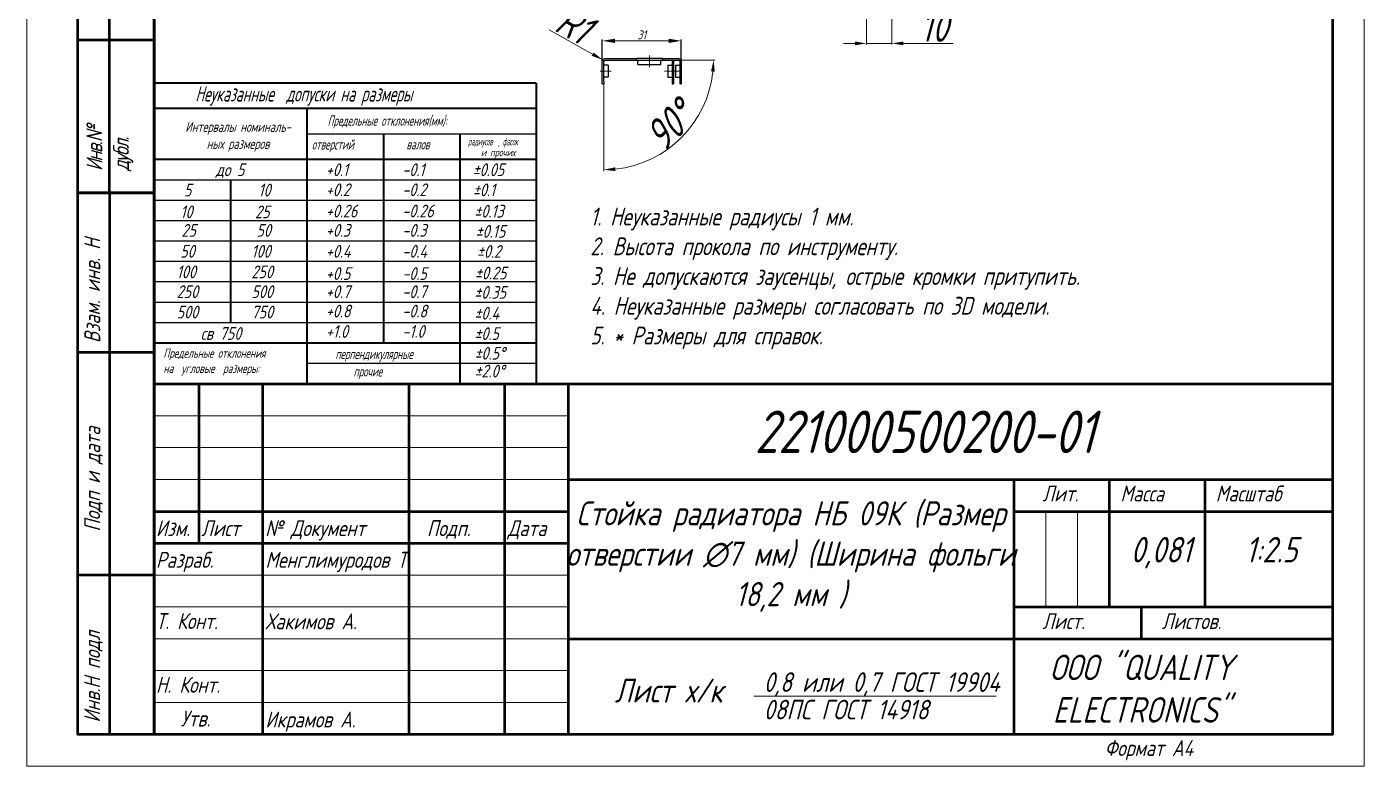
# Model space of a CAD drawing. Header units: millimetres. Extents: x 937859 to 970574, y 987894 to 996517.
# Drawn here: x 960145 to 960670, y 989070 to 989360 of the extents above; entities that cross this region are included whole.
import ezdxf

# ---------------------------------------------------------------- set-up
doc = ezdxf.new("R2010")
doc.units = ezdxf.units.MM
doc.header["$LTSCALE"] = 0.5
doc.linetypes.add('CENTER', pattern=[0.6, 0.375, -0.075, 0.075, -0.075])
doc.layers.add('DIM', color=4, linetype='Continuous')
doc.layers.add('Системный слой (1)', color=255, linetype='Continuous')
doc.layers.add('MD_Visible', color=7, linetype='Continuous', lineweight=25)
doc.styles.add('A2', font='GOST_A.TTF', dxfattribs={"width": 0.955, "oblique": 15, "height": 12})
doc.styles.add('KTEXTSTYLE', font='GOST_A.TTF', dxfattribs={"width": 0.96, "oblique": 15, "height": 8})
doc.styles.get("Standard").update_dxf_attribs({"font": 'GOST_A.TTF', "oblique": 15})
doc.dimstyles.new('ISO-25', dxfattribs={"dimtxt": 12, "dimasz": 4.5, "dimexe": 0.5, "dimexo": 0.625, "dimtad": 1, "dimtxsty": 'A2', "dimcen": 2.5, "dimadec": 0, "dimazin": 0, "dimtfac": 1, "dimtmove": 0, "dimatfit": 3, "dimfxl": 1, "dimlwd": 9, "dimlwe": 9, "dimarcsym": 0})
doc.dimstyles.new('ГОСТ-2', dxfattribs={"dimtxt": 3.5, "dimasz": 5, "dimexe": 0.5, "dimexo": 0, "dimtad": 1, "dimdec": 0, "dimzin": 0, "dimtxsty": 'Standard', "dimcen": 0.09, "dimadec": 0, "dimazin": 0, "dimtfac": 1, "dimtdec": 0, "dimtofl": 0, "dimtmove": 0, "dimatfit": 3, "dimfxl": 1, "dimtolj": 1, "dimtzin": 0, "dimlwd": 5, "dimarcsym": 0})

# ---------------------------------------------------------------- blocks, each defined once
blk = doc.blocks.new('*D210')
at = {"color": 0, "lineweight": 9, "ltscale": 20, "transparency": 16777216}
for p, q in [((960474.91, 989386.21), (960474.91, 989353.11)), ((960484.91, 989388.18), (960484.91, 989353.11)), ((960470.41, 989353.61), (960465.91, 989353.61)), ((960474.91, 989353.61), (960484.91, 989353.61)), ((960489.41, 989353.61), (960509.03, 989353.61))]:
    blk.add_line(p, q, dxfattribs=at)
at = {"color": 0, "ltscale": 20, "transparency": 16777216}
for points in [[(960470.41, 989354.36), (960470.41, 989352.86), (960474.91, 989353.61)], [(960489.41, 989354.36), (960489.41, 989352.86), (960484.91, 989353.61)]]:
    blk.add_solid(points, dxfattribs=at)
at = {"layer": 'Defpoints', "color": 0, "ltscale": 20, "transparency": 16777216}
for p in [(960484.91, 989388.8), (960474.91, 989386.84), (960484.91, 989353.61)]:
    blk.add_point(p, dxfattribs=at)
at = {"color": 0, "lineweight": 5, "ltscale": 20, "transparency": 16777216, "insert": (960501.47, 989360.24), "char_height": 12, "attachment_point": 5, "style": 'A2'}
blk.add_mtext('10', dxfattribs=at)
blk = doc.blocks.new('*D179')
at = {"color": 0, "lineweight": 9, "ltscale": 20, "transparency": 16777216}
for p, q in [((960350.36, 989358.99), (960367.45, 989349.37)), ((960372.25, 989346.68), (960371.38, 989347.17))]:
    blk.add_line(p, q, dxfattribs=at)
at = {"color": 0, "ltscale": 20, "transparency": 16777216}
blk.add_solid([(960367.82, 989350.03), (960367.09, 989348.72), (960371.38, 989347.17)], dxfattribs=at)
at = {"layer": 'Defpoints', "color": 0, "ltscale": 20, "transparency": 16777216}
for p in [(960371.38, 989347.17), (960372.25, 989346.68)]:
    blk.add_point(p, dxfattribs=at)
at = {"color": 0, "lineweight": 5, "ltscale": 20, "transparency": 16777216, "insert": (960360.2, 989361.06), "char_height": 12, "attachment_point": 5, "rotation": 330.6378, "style": 'A2'}
blk.add_mtext('R1', dxfattribs=at)
blk = doc.blocks.new('*D196')
at = {"color": 0, "lineweight": 9, "ltscale": 20, "transparency": 16777216}
for p, q in [((960384.37, 989347.08), (960415.41, 989347.08)), ((960371.85, 989338.05), (960371.85, 989303.52))]:
    blk.add_line(p, q, dxfattribs=at)
blk.add_arc((960371.85, 989347.08), 43.06, 275.9903, 354.0097, dxfattribs=at)
at = {"color": 0, "ltscale": 20, "transparency": 16777216}
for points in [[(960413.92, 989342.62), (960415.42, 989342.54), (960414.91, 989347.08)], [(960376.38, 989303.5), (960376.3, 989305), (960371.85, 989304.02)]]:
    blk.add_solid(points, dxfattribs=at)
at = {"layer": 'Defpoints', "color": 0, "ltscale": 20, "transparency": 16777216}
for p in [(960372.25, 989347.08), (960383.75, 989347.08), (960371.85, 989346.68), (960371.85, 989338.68), (960393.38, 989309.79)]:
    blk.add_point(p, dxfattribs=at)
at = {"color": 0, "lineweight": 5, "ltscale": 20, "transparency": 16777216, "insert": (960397.61, 989321.32), "char_height": 12, "attachment_point": 5, "rotation": 45, "style": 'A2'}
blk.add_mtext('90°', dxfattribs=at)
blk = doc.blocks.new('*D215')
at = {"color": 0, "lineweight": -2, "transparency": 16777216}
for p, q in [((960371.25, 989346.68), (960371.25, 989355.11)), ((960402.25, 989346.68), (960402.25, 989355.11))]:
    blk.add_line(p, q, dxfattribs=at)
at = {"color": 0, "lineweight": 5, "transparency": 16777216}
blk.add_line((960376.25, 989354.61), (960397.25, 989354.61), dxfattribs=at)
at = {"color": 0, "transparency": 16777216}
for points in [[(960376.25, 989355.44), (960376.25, 989353.77), (960371.25, 989354.61)], [(960397.25, 989355.44), (960397.25, 989353.77), (960402.25, 989354.61)]]:
    blk.add_solid(points, dxfattribs=at)
at = {"layer": 'Defpoints', "color": 0, "transparency": 16777216}
for p in [(960402.25, 989354.61), (960371.25, 989346.68), (960402.25, 989346.68)]:
    blk.add_point(p, dxfattribs=at)
at = {"color": 0, "transparency": 16777216, "insert": (960386.75, 989356.98), "char_height": 3.5, "attachment_point": 5}
blk.add_mtext('\\A1;31', dxfattribs=at)

msp = doc.modelspace()

# ---------------------------------------------------------------- linework, layer by layer
at = {"linetype": 'CENTER', "lineweight": 5}
for p, q in [((960389.747, 989344.313), (960389.747, 989348.964)), ((960374.688, 989342.678), (960370.426, 989342.678)), ((960395.61, 989342.678), (960401.623, 989342.678))]:
    msp.add_line(p, q, dxfattribs=at)
at = {"lineweight": 40}
for p, q in [((960195.328, 989338), (960195.328, 989220)), ((960195.328, 989338), (960195.328, 989220)), ((960195.328, 989338), (960195.328, 989220)), ((960345.328, 989338), (960195.328, 989338)), ((960345.328, 989338), (960345.328, 989220)), ((960345.328, 989328), (960195.328, 989328)), ((960255.328, 989328), (960255.328, 989220)), ((960285.328, 989318), (960285.328, 989236)), ((960315.328, 989318), (960315.328, 989220)), ((960345.328, 989308), (960195.328, 989308)), ((960225.328, 989300), (960225.328, 989244)), ((960345.328, 989236), (960195.328, 989236)), ((960345.328, 989220), (960195.328, 989220)), ((960345.328, 989220), (960195.328, 989220))]:
    msp.add_line(p, q, dxfattribs=at)
for p, q in [((960345.328, 989318), (960255.328, 989318)), ((960345.328, 989300), (960195.328, 989300)), ((960345.328, 989292), (960195.328, 989292)), ((960345.328, 989284), (960195.328, 989284)), ((960345.328, 989276), (960195.328, 989276)), ((960345.328, 989268), (960195.328, 989268)), ((960345.328, 989260), (960195.328, 989260)), ((960345.328, 989252), (960195.328, 989252)), ((960345.328, 989244), (960195.328, 989244)), ((960345.328, 989228), (960255.328, 989228)), ((960345.328, 989228), (960255.328, 989228)), ((960657.828, 989220), (960657.828, 989082.5))]:
    msp.add_line(p, q)
at = {"lineweight": 50}
for p, q in [((960177.828, 989295), (960177.828, 989082.5)), ((960195.328, 989220), (960357.828, 989220)), ((960212.828, 989220), (960212.828, 989157.5)), ((960237.828, 989220), (960237.828, 989082.5)), ((960295.328, 989220), (960295.328, 989082.5)), ((960332.828, 989220), (960332.828, 989082.5)), ((960357.828, 989220), (960357.828, 989082.5)), ((960357.828, 989182.5), (960657.828, 989182.5)), ((960532.828, 989182.5), (960532.828, 989082.5)), ((960570.328, 989132.5), (960570.328, 989182.5)), ((960570.328, 989132.5), (960570.328, 989182.5)), ((960607.828, 989132.5), (960607.828, 989182.5)), ((960607.828, 989132.5), (960607.828, 989182.5)), ((960195.328, 989170), (960357.828, 989170)), ((960532.828, 989170), (960657.828, 989170)), ((960195.328, 989157.5), (960357.828, 989157.5)), ((960532.828, 989132.5), (960657.828, 989132.5)), ((960582.828, 989120), (960582.828, 989132.5)), ((960357.828, 989120), (960657.828, 989120))]:
    msp.add_line(p, q, dxfattribs=at)
at = {"lineweight": 5}
for p, q in [((960195.328, 989207.5), (960357.828, 989207.5)), ((960195.328, 989195), (960357.828, 989195)), ((960195.328, 989182.5), (960357.828, 989182.5)), ((960545.328, 989132.5), (960545.328, 989170)), ((960557.828, 989132.5), (960557.828, 989170)), ((960557.828, 989132.5), (960557.828, 989170)), ((960195.328, 989145), (960357.828, 989145)), ((960195.328, 989132.5), (960357.828, 989132.5)), ((960195.328, 989120), (960357.828, 989120)), ((960195.328, 989107.5), (960357.828, 989107.5)), ((960195.328, 989095), (960357.828, 989095)), ((960430.665, 989097.486), (960525.853, 989097.486))]:
    msp.add_line(p, q, dxfattribs=at)
msp.add_lwpolyline([(960145.328, 989812.5), (960670.328, 989812.5), (960670.328, 989070), (960145.328, 989070)], close=True, dxfattribs=at)
at = {"lineweight": 50}
for points in [[(960195.328, 989800), (960657.828, 989800), (960657.828, 989082.5), (960195.328, 989082.5)], [(960165.328, 989437.5), (960195.328, 989437.5), (960195.328, 989295), (960165.328, 989295)], [(960177.828, 989437.5), (960195.328, 989437.5), (960195.328, 989295), (960177.828, 989295)], [(960165.328, 989355), (960195.328, 989355), (960195.328, 989295), (960165.328, 989295)], [(960165.328, 989295), (960195.328, 989295), (960195.328, 989082.5), (960165.328, 989082.5)], [(960165.328, 989232.5), (960195.328, 989232.5), (960195.328, 989145), (960165.328, 989145)], [(960195.328, 989220), (960657.828, 989220), (960657.828, 989082.5), (960195.328, 989082.5)]]:
    msp.add_lwpolyline(points, close=True, dxfattribs=at)
at = {"layer": 'MD_Visible'}
for p, q in [((960372.247, 989347.678), (960383.747, 989347.678)), ((960372.247, 989347.078), (960383.747, 989347.078)), ((960383.747, 989347.678), (960384.747, 989347.678)), ((960383.747, 989347.078), (960398.247, 989347.078)), ((960384.747, 989347.078), (960384.747, 989347.678)), ((960394.747, 989347.678), (960384.747, 989347.678)), ((960385.247, 989345.378), (960385.247, 989346.878)), ((960394.247, 989345.378), (960394.247, 989346.878)), ((960394.747, 989347.678), (960394.747, 989347.078)), ((960394.747, 989347.678), (960395.747, 989347.678)), ((960395.747, 989347.678), (960401.247, 989347.678)), ((960399.164, 989347.078), (960401.247, 989347.078)), ((960371.247, 989338.678), (960371.247, 989346.678)), ((960371.847, 989338.678), (960371.847, 989346.678)), ((960373.547, 989345.028), (960372.047, 989345.028)), ((960373.547, 989345.028), (960373.547, 989340.328)), ((960385.247, 989345.378), (960394.247, 989345.378)), ((960396.947, 989345.028), (960398.447, 989345.028)), ((960396.947, 989345.028), (960396.947, 989340.328)), ((960398.647, 989346.678), (960398.647, 989337.678)), ((960399.247, 989346.678), (960399.247, 989338.678)), ((960399.947, 989345.028), (960401.447, 989345.028)), ((960399.947, 989345.028), (960399.947, 989340.328)), ((960401.647, 989346.678), (960401.647, 989337.678)), ((960402.247, 989346.678), (960402.247, 989338.678)), ((960371.247, 989337.678), (960371.247, 989338.678)), ((960371.247, 989337.678), (960371.847, 989337.678)), ((960371.847, 989338.678), (960371.847, 989337.678)), ((960373.547, 989340.328), (960372.047, 989340.328)), ((960396.947, 989340.328), (960398.447, 989340.328)), ((960398.647, 989337.678), (960399.247, 989337.678)), ((960399.247, 989338.678), (960399.247, 989337.678)), ((960399.947, 989340.328), (960401.447, 989340.328)), ((960401.647, 989337.678), (960402.247, 989337.678)), ((960402.247, 989338.678), (960402.247, 989337.678))]:
    msp.add_line(p, q, dxfattribs=at)
at = {"layer": 'MD_Visible', "extrusion": (0, 0, -1)}
for centre, radius, start, end in [((-960372.247, 989346.678), 1, 0, 90), ((-960372.247, 989346.678), 0.4, 0, 90), ((-960385.047, 989346.878), 0.2, 90, 180), ((-960394.447, 989346.878), 0.2, 0, 90), ((-960398.247, 989346.678), 0.4, 90, 180), ((-960398.247, 989346.678), 1, 156.42182, 180), ((-960401.247, 989346.678), 1, 90, 180), ((-960401.247, 989346.678), 0.4, 90, 180), ((-960372.047, 989345.228), 0.2, 270, 0), ((-960398.447, 989345.228), 0.2, 180, 270), ((-960401.447, 989345.228), 0.2, 180, 270), ((-960372.047, 989340.128), 0.2, 0, 90), ((-960398.447, 989340.128), 0.2, 90, 180), ((-960401.447, 989340.128), 0.2, 90, 180), ((-960401.447, 989340.128), 0.2, 90, 180)]:
    msp.add_arc(centre, radius, start, end, dxfattribs=at)

# ---------------------------------------------------------------- texts
at = {"attachment_point": 1}
for s, width, gutter_width, insert, char_height in [('{\\W0.8;Неуказанные  допуски на размеры}', 122.18312, 1, (960211.489, 989336.801), 6), ('\\pxqc;{\\W0.9;Интервалы номиналь-\\Pных размеров}', 64.8694, 1, (960195.819, 989322.881), 4), ('{\\W0.8;Предельные отклонения(мм):}', 75.40313, 1, (960263.417, 989325.306), 4), ('{\\W0.6;радиусов  , фасок}', 42.8763, 1, (960318.548, 989316.615), 3), ('{\\W0.8;валов}', 10.98672, 1, (960294.34, 989315.983), 4), ('{\\W0.8;и прочих}', 27.52978, 1, (960323.591, 989312.326), 3), ('до 5', 395.10118, 1, (960219.485, 989306.532), 5), ('+0.1', 395.10118, 1, (960262.719, 989306.532), 5), ('-0.1', 395.10118, 1, (960292.719, 989306.532), 5), ('%%P0.05', 395.10118, 1, (960320.328, 989306.532), 5), ('5', 395.10118, 1, (960207.015, 989298.569), 5), ('10', 395.10118, 1, (960236.233, 989298.569), 5), ('+0.2', 395.10118, 1, (960262.719, 989298.676), 5), ('-0.2', 395.10118, 1, (960292.719, 989298.676), 5), ('%%P0.1', 395.10118, 1, (960320.425, 989298.643), 5), ('10', 395.10118, 1, (960205.592, 989290), 5), ('25', 395.10118, 1, (960234.944, 989290), 5), ('+0.26', 395.10118, 1, (960262.719, 989290.338), 5), ('-0.26', 395.10118, 1, (960292.719, 989290.338), 5), ('%%P0.13', 395.10118, 1, (960320.993, 989290.256), 5), ('25', 395.10118, 1, (960206.041, 989282.741), 5), ('50', 395.10118, 1, (960235.453, 989282.741), 5), ('+0.3', 395.10118, 1, (960262.719, 989282.764), 5), ('-0.3', 395.10118, 1, (960292.719, 989282.764), 5), ('%%P0.15', 395.10118, 1, (960321.499, 989282.363), 5), ('50', 395.10118, 1, (960205.558, 989274.532), 5), ('100', 395.10118, 1, (960233.505, 989274.532), 5), ('+0.4', 395.10118, 1, (960262.719, 989274.532), 5), ('-0.4', 395.10118, 1, (960292.719, 989274.532), 5), ('%%P0.2', 395.10118, 1, (960322.004, 989274.481), 5), ('100', 395.10118, 1, (960204.153, 989266.461), 5), ('250', 395.10118, 1, (960233.505, 989266.461), 5), ('+0.5', 395.10118, 1, (960262.719, 989265.799), 5), ('-0.5', 395.10118, 1, (960292.719, 989265.799), 5), ('%%P0.25', 395.10118, 1, (960321.229, 989266.009), 5), ('250', 395.10118, 1, (960204.153, 989258.689), 5), ('500', 395.10118, 1, (960233.505, 989258.689), 5), ('+0.7', 395.10118, 1, (960262.719, 989258.687), 5), ('-0.7', 395.10118, 1, (960292.719, 989258.687), 5), ('%%P0.35', 395.10118, 1, (960321.009, 989258.426), 5), ('500', 395.10118, 1, (960204.153, 989250.689), 5), ('750', 395.10118, 1, (960233.505, 989250.689), 5), ('+0.8', 395.10118, 1, (960262.719, 989251.083), 5), ('-0.8', 395.10118, 1, (960292.719, 989251.083), 5), ('%%P0.4', 395.10118, 1, (960321.009, 989250.226), 5), (' св 750', 395.10118, 1, (960211.048, 989242.289), 5), ('+1.0', 395.10118, 1, (960262.719, 989243.083), 5), ('-1.0', 395.10118, 1, (960292.719, 989243.083), 5), ('%%P0.5', 395.10118, 1, (960321.009, 989242.226), 5), ('{\\W0.9;Предельные отклонения\\Pна  угловые  размеры:}', 395.10118, 1, (960198.97, 989233.872), 3.6), ('%%P0.5%%D', 395.10118, 1, (960321.059, 989234.532), 5), ('%%P2.0%%D', 395.10118, 1, (960321.059, 989227.523), 5), ('Лит.', 8.23663, 12.925, (960544.003, 989180.121), 6.25), ('Масса', 11.51822, 12.925, (960574.601, 989180.121), 6.25), ('Масштаб', 8.23663, 12.925, (960612.046, 989180.121), 6.25), ('\\pxqc;Стойка радиатора НБ 09К (Размер отверстии ∅7 мм) (Ширина фольги 18,2 мм )', 182.20867, 39.773, (960354.124, 989173.969), 9.5), ('Изм.', 2.78826, 12.925, (960196.057, 989166.519), 6.25), ('Лист', 2.78826, 12.925, (960213.786, 989166.519), 6.25), ('№ Документ', 47.39088, 12.925, (960238.928, 989166.519), 6.25), ('Подп.', 2.78826, 12.925, (960302.429, 989166.519), 6.25), ('Дата', 2.78826, 12.925, (960334.101, 989166.519), 6.25), ('0,081', 27.05191, 12.925, (960578.62, 989159.947), 10), ('1:2.5', 27.05191, 12.925, (960623.638, 989159.947), 10), ('Разраб.', 2.78826, 12.925, (960196.057, 989154.103), 6.25), ('Менглимуродов Т.', 282.81725, 12.925, (960239.014, 989154.103), 6.25), ('Т. Конт.', 120.34357, 12.925, (960196.057, 989130.082), 6.25), ('Хакимов А.', 206.75032, 12.925, (960239.014, 989129.965), 6.25), ('Лист.', 8.23663, 12.925, (960544.003, 989130.049), 6.25), ('Листов.', 8.23663, 12.925, (960590.841, 989130.049), 6.25), ('\\pxqc;ООО "QUALITY \\PELECTRONICS"', 126.37678, 0.187, (960519.601, 989113.774), 10), ('\\A1;{\\H0.7x;\\S0,8 или 0,7 ГОСТ 19904^ 08ПС ГОСТ 14918;}', 79.75081, 9.572, (960434.627, 989106.857), 11), ('Н. Конт.', 153.35555, 12.925, (960196.057, 989105.08), 6.25), ('Лист х/к', 261.33587, 30.013, (960376.099, 989104.374), 9.375), ('Утв.', 7.24091, 12.925, (960205.754, 989091.83), 6.25), ('Икрамов А.', 284.71389, 12.925, (960239.014, 989091.45), 6.25), ('Формат А4', 257.21213, 12.925, (960568.428, 989080.271), 6.25)]:
    msp.add_mtext_dynamic_manual_height_columns(s, width=width, gutter_width=gutter_width, heights=[0], dxfattribs=dict(at, insert=insert, char_height=char_height))
at = {"lineweight": 40, "char_height": 4, "attachment_point": 1}
for s, width, insert in [('{\\W0.8;отверстий}', 12.9205, (960257.242, 989315.95)), ('{\\W0.8;перпендикулярные}', 395.10118, (960266.49, 989233.766)), ('{\\W0.8;прочие}', 395.10118, (960273.593, 989226.909))]:
    msp.add_mtext_dynamic_manual_height_columns(s, width=width, gutter_width=1, heights=[0], dxfattribs=dict(at, insert=insert))
at = {"char_height": 6.25, "attachment_point": 1, "rotation": 90}
for s, width, insert in [('Взам. инв. Н', 188.2275, (960167.922, 989236.064)), ('Подп и дата', 225.88601, (960167.922, 989162.052)), ('Инв.Н подл', 173.47848, (960167.879, 989087.135))]:
    msp.add_mtext_dynamic_manual_height_columns(s, width=width, gutter_width=12.925, heights=[0], dxfattribs=dict(at, insert=insert))
at = {"insert": (960431.02, 989209.538), "char_height": 16.66667, "width": 199.14897, "attachment_point": 1}
msp.add_mtext('221000500200-01', dxfattribs=at)
at = {"layer": 'DIM', "color": 250, "linetype": 'CENTER', "ltscale": 0.25, "insert": (960168.743, 989303.548), "char_height": 6.25, "attachment_point": 1, "rotation": 90}
msp.add_mtext_dynamic_manual_height_columns('{\\T0.85;\\C0;Инв.№ дубл.}', width=24.81571, gutter_width=62.039, heights=[0], dxfattribs=at)
at = {"layer": 'Системный слой (1)', "color": 0, "insert": (960366.529, 989289.166), "char_height": 7, "width": 332.16774, "attachment_point": 1, "style": 'KTEXTSTYLE'}
msp.add_mtext('{\\Q15;\\W0.965;1. Неуказанные радиусы 1 мм.\\P2. Высота прокола по инструменту. \\P3. Не допускаются заусенцы, острые кромки притупить. \\P4. Неуказанные размеры согласовать по 3D модели.\\P5. * Размеры для справок.}', dxfattribs=at)

# ---------------------------------------------------------------- dimensions: what is measured, and where the dimension line sits
at = {"lineweight": 5, "ltscale": 20}
dim = msp.add_linear_dim(base=(960484.914, 989353.614), p1=(960474.914, 989386.838), p2=(960484.914, 989388.802), dimstyle='ISO-25', override={"dimtxt": 5}, dxfattribs=at)
dim.commit()
dim.dimension.update_dxf_attribs({"geometry": '*D210', "text_midpoint": (960501.472, 989360.243)})
dim = msp.add_radius_dim(center=(960372.247, 989346.678), mpoint=(960371.376, 989347.168), dimstyle='ISO-25', override={"dimtxt": 5}, dxfattribs=at)
dim.commit()
dim.dimension.update_dxf_attribs({"geometry": '*D179', "text_midpoint": (960360.195, 989361.065)})
dim = msp.add_linear_dim(base=(960402.247, 989354.607), p1=(960371.247, 989346.678), p2=(960402.247, 989346.678), dimstyle='ГОСТ-2')
dim.commit()
dim.dimension.update_dxf_attribs({"geometry": '*D215', "text_midpoint": (960386.747, 989356.983)})
dim = msp.add_angular_dim_2l(base=(960393.378, 989309.785), line1=((960371.847, 989338.678), (960371.847, 989346.678)), line2=((960372.247, 989347.078), (960383.747, 989347.078)), dimstyle='ISO-25', override={"dimtxt": 5}, dxfattribs=at)
dim.commit()
dim.dimension.update_dxf_attribs({"geometry": '*D196', "text_midpoint": (960397.609, 989321.316)})

doc.saveas('drawing.dxf')
